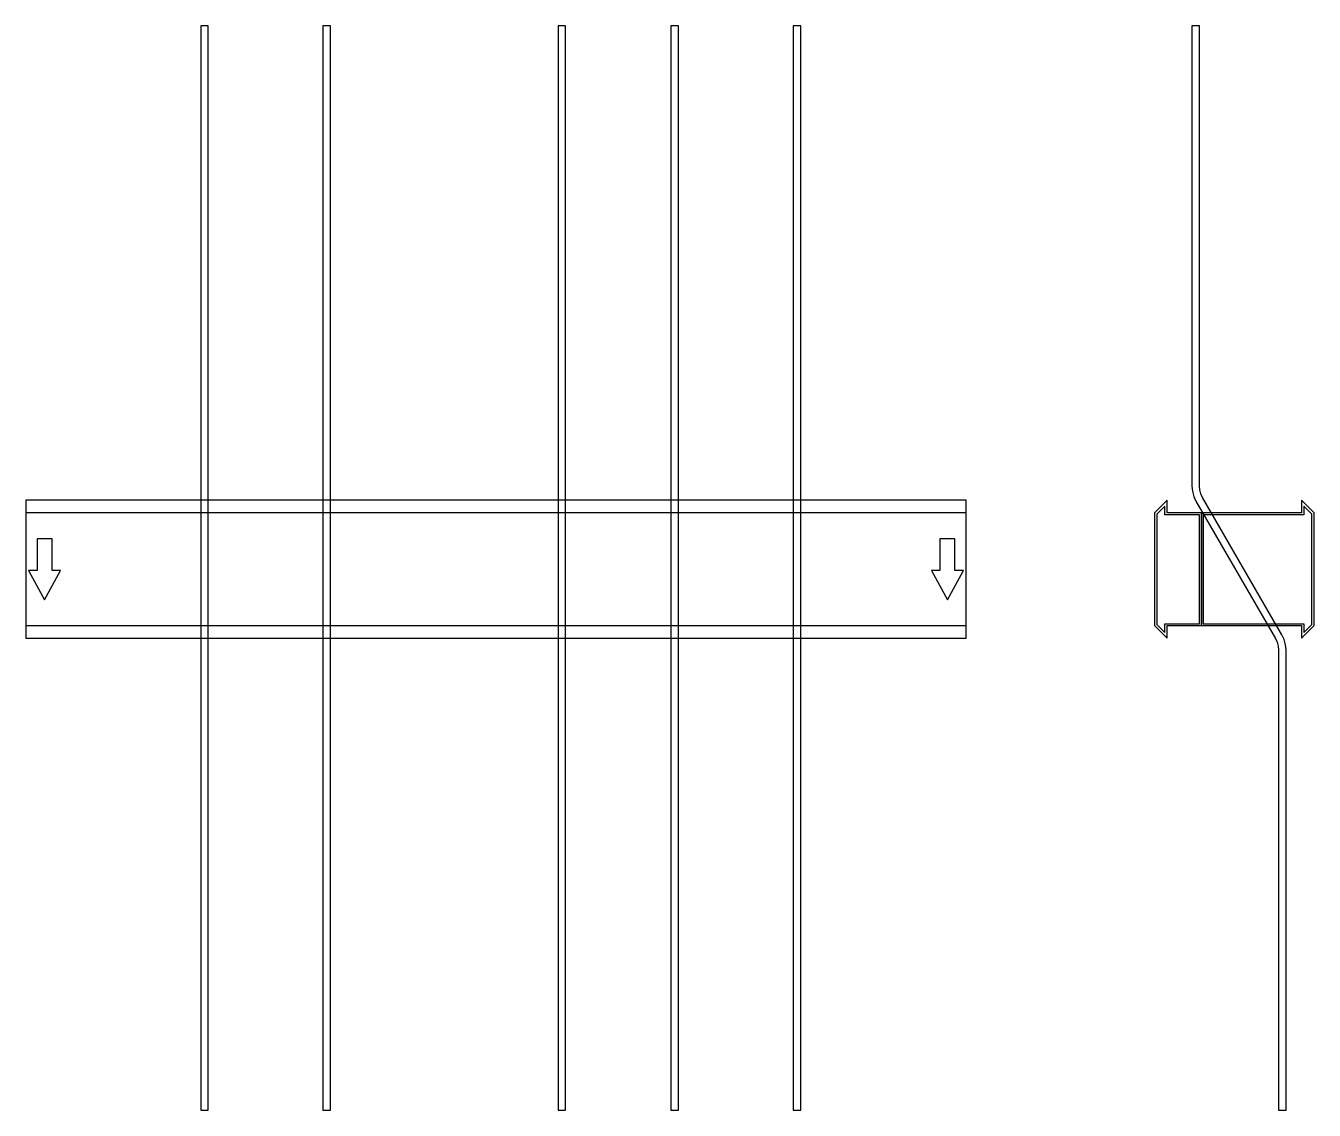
# Model space of a CAD drawing. Extents: x 0 to 1370, y -576 to 578.
import ezdxf

# ---------------------------------------------------------------- set-up
doc = ezdxf.new("R2010")
doc.units = 0
doc.layers.add('Halfen', color=7, linetype='CONTINUOUS')

msp = doc.modelspace()

# ---------------------------------------------------------------- linework, layer by layer
at = {"layer": 'Halfen', "color": 7}
for points in [[(194, -575.609), (194, 578.25), (186, 578.25), (186, -575.609)], [(324, -575.609), (324, 578.25), (316, 578.25), (316, -575.609)], [(574, -575.609), (574, 578.25), (566, 578.25), (566, -575.609)], [(694, -575.609), (694, 578.25), (686, 578.25), (686, -575.609)], [(824, -575.609), (824, 578.25), (816, 578.25), (816, -575.609)], [(1340, -575.609), (1340, -85.856), (1339.514, -80.3), (1338.07, -74.912), (1335.713, -69.856), (1251.215, 76.497), (1249.447, 80.289), (1248.365, 84.33), (1248, 88.497), (1248, 578.25), (1240, 578.25), (1240, 88.497), (1240.486, 82.941), (1241.93, 77.553), (1244.287, 72.497), (1328.785, -73.856), (1330.553, -77.648), (1331.635, -81.689), (1332, -85.856), (1332, -575.609)], [(0, -73.5), (1000, -73.5), (1000, 73.5), (0, 73.5)], [(1250, -60), (1250, 60), (1213.5, 60), (1213.5, 73.5), (1200, 60), (1200, -60), (1213.5, -73.5), (1213.5, -60)], [(1370, -60), (1370, 60), (1356.5, 73.5), (1356.5, 60), (1250, 60), (1250, -60), (1356.5, -60), (1356.5, -73.5)], [(0, -60), (1000, -60), (1000, 60), (0, 60)], [(1248, -58), (1248, 58), (1211, 58), (1211, 67.25), (1202.5, 58.75), (1202.5, -58.75), (1211, -67.25), (1211, -58)], [(1367.5, -58.75), (1367.5, 58.75), (1359, 67.25), (1359, 58), (1252, 58), (1252, -58), (1359, -58), (1359, -67.25)], [(20, -32.5), (37, -1.5), (28, -1.5), (28, 32.5), (12, 32.5), (12, -1.5), (3, -1.5)], [(980, -32.5), (997, -1.5), (988, -1.5), (988, 32.5), (972, 32.5), (972, -1.5), (963, -1.5)]]:
    msp.add_lwpolyline(points, close=True, dxfattribs=at)

doc.saveas('drawing.dxf')
